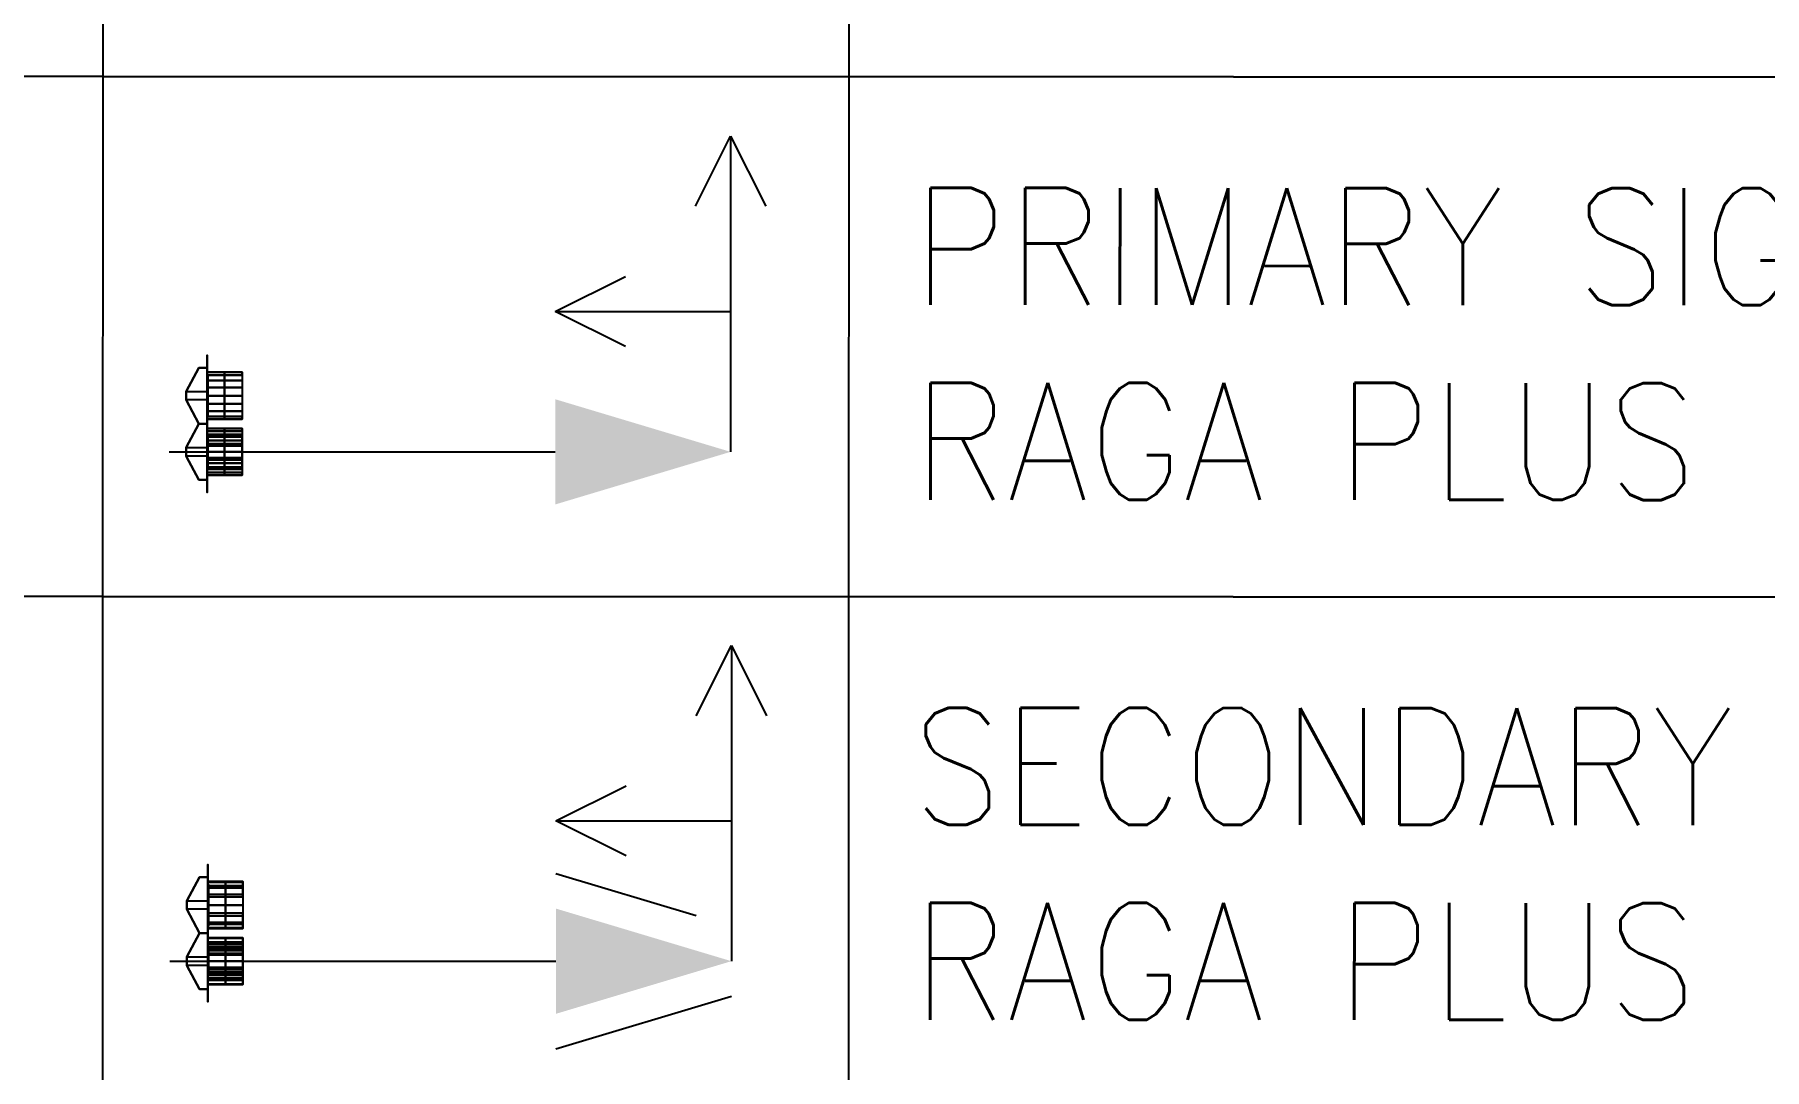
# Model space of a CAD drawing. Extents: x 437024 to 437759, y 437544 to 437864.
# Drawn here: x 437562.63 to 437570.8, y 437652.64 to 437657.52 of the extents above; entities that cross this region are included whole.
import ezdxf

# ---------------------------------------------------------------- set-up
doc = ezdxf.new("R2010")
doc.units = 0
doc.layers.get('0').update_dxf_attribs({"color": 222})
doc.layers.add('CH-05-M_Key_Signals', color=7, linetype='Continuous')
doc.styles.add('Romans', font='romans.shx', dxfattribs={"width": 0.9})
doc.styles.get("Standard").update_dxf_attribs({"font": 'romans.shx'})

# ---------------------------------------------------------------- blocks, each defined once
blk = doc.blocks.new('*X75')
at = {"color": 0, "linetype": 'Continuous'}
for p, q in [((73.053, 59.42), (73.347, 59.42)), ((73.053, 59.41), (73.347, 59.41)), ((73.25, 59.49), (73.264, 59.49)), ((73.25, 59.48), (73.278, 59.48)), ((73.25, 59.47), (73.292, 59.47)), ((73.25, 59.46), (73.305, 59.46)), ((73.25, 59.45), (73.319, 59.45)), ((73.25, 59.44), (73.333, 59.44)), ((73.25, 59.43), (73.347, 59.43)), ((73.053, 59.4), (73.347, 59.4)), ((73.053, 59.39), (73.347, 59.39)), ((73.053, 59.38), (73.347, 59.38)), ((73.25, 59.37), (73.347, 59.37)), ((73.25, 59.36), (73.333, 59.36)), ((73.25, 59.35), (73.319, 59.35)), ((73.25, 59.34), (73.305, 59.34)), ((73.25, 59.33), (73.292, 59.33)), ((73.25, 59.32), (73.278, 59.32)), ((73.25, 59.31), (73.264, 59.31))]:
    blk.add_line(p, q, dxfattribs=at)
blk = doc.blocks.new('*X76')
at = {"color": 0, "linetype": 'Continuous'}
for p, q in [((73.053, 59.42), (73.347, 59.42)), ((73.053, 59.41), (73.347, 59.41)), ((73.25, 59.49), (73.264, 59.49)), ((73.25, 59.48), (73.278, 59.48)), ((73.25, 59.47), (73.292, 59.47)), ((73.25, 59.46), (73.305, 59.46)), ((73.25, 59.45), (73.319, 59.45)), ((73.25, 59.44), (73.333, 59.44)), ((73.25, 59.43), (73.347, 59.43)), ((73.053, 59.4), (73.347, 59.4)), ((73.053, 59.39), (73.347, 59.39)), ((73.053, 59.38), (73.347, 59.38)), ((73.25, 59.37), (73.347, 59.37)), ((73.25, 59.36), (73.333, 59.36)), ((73.25, 59.35), (73.319, 59.35)), ((73.25, 59.34), (73.305, 59.34)), ((73.25, 59.33), (73.292, 59.33)), ((73.25, 59.32), (73.278, 59.32)), ((73.25, 59.31), (73.264, 59.31))]:
    blk.add_line(p, q, dxfattribs=at)
blk = doc.blocks.new('HD020P')
for p, q in [((-2.25, 4), (-1.75, 4.25)), ((-1.75, 3.75), (-2.25, 4)), ((-0.25, 4), (-0.25, 4)), ((-1, 2.75), (-1.25, 3.25)), ((-0.75, 3.25), (-1, 2.75)), ((0, 0), (0, 2.75))]:
    blk.add_line(p, q)
at = {"linetype": 'Continuous'}
for p, q in [((-2.25, 4), (-1, 4)), ((-1, 2.75), (-1, 4)), ((-1, 4), (0, 4))]:
    blk.add_line(p, q, dxfattribs=at)
at = {"color": 3, "linetype": 'Continuous', "extrusion": (0, -1, 0), "elevation": -0.275}
for points in [[(-0.253, 2.27), (-0.45, 2.27), (-0.45, 2.2), (-0.547, 2.27), (-0.547, 2.33), (-0.45, 2.4), (-0.45, 2.33), (-0.253, 2.33)], [(-0.03, 2.153), (-0.03, 2.35), (-0.1, 2.35), (-0.03, 2.447), (0.03, 2.447), (0.1, 2.35), (0.03, 2.35), (0.03, 2.153)]]:
    blk.add_lwpolyline(points, close=True, dxfattribs=at)
at = {"color": 1, "linetype": 'Continuous', "extrusion": (0, 1, 0), "const_width": 0.1, "elevation": 0.275}
blk.add_lwpolyline([(0.05, 2.94, 1), (-0.05, 2.94, 1)], format="xyb", close=True, dxfattribs=at)
at = {"color": 2, "linetype": 'Continuous', "extrusion": (0, 1, 0), "const_width": 0.1, "elevation": 0.275}
blk.add_lwpolyline([(0.05, 2.62, 1), (-0.05, 2.62, 1)], format="xyb", close=True, dxfattribs=at)
at = {"linetype": 'Continuous'}
blk.add_solid([(0.375, 2.75), (-0.375, 2.75), (0, 4)], dxfattribs=at)
at = {"color": 7, "linetype": 'Continuous'}
for points in [[(-0.6, 0.27, 2.55), (-0.69, 0.27, 2.64), (-0.69, 0.27, 2.1), (-0.6, 0.27, 2.1)], [(-0.29, 0.27, 2.64), (-0.2, 0.27, 2.55), (-0.6, 0.27, 2.55), (-0.69, 0.27, 2.64)], [(-0.2, 0.27, 3.2), (-0.29, 0.27, 3.2), (-0.29, 0.27, 2.64), (-0.2, 0.27, 2.55)], [(0.29, 0.27, 2.1), (0.2, 0.27, 2.1), (0.2, 0.27, 3.2), (0.29, 0.27, 3.2)]]:
    blk.add_3dface(points, dxfattribs=at)
at = {"linetype": 'Continuous'}
for points in [[(-0.6, 0.21, 2.1), (-0.6, 0.27, 2.1), (-0.6, 0.27, 2.55), (-0.6, 0.21, 2.55)], [(-0.2, 0.27, 2.1), (-0.6, 0.27, 2.1), (-0.6, 0.27, 2.55), (-0.2, 0.27, 2.55)], [(-0.43, 0.12, 2.1), (-0.43, 0.27, 2.1), (-0.6, 0.27, 2.1), (-0.6, 0.21, 2.1)], [(-0.43, 0.12, 2.55), (-0.43, 0.27, 2.55), (-0.6, 0.27, 2.55), (-0.6, 0.21, 2.55)], [(-0.37, 0.27, 2.1), (-0.37, 0.12, 2.1), (-0.43, 0.12, 2.1), (-0.43, 0.27, 2.1)], [(-0.37, 0.27, 2.55), (-0.37, 0.12, 2.55), (-0.43, 0.12, 2.55), (-0.43, 0.27, 2.55)], [(-0.2, 0.21, 2.1), (-0.2, 0.27, 2.1), (-0.37, 0.27, 2.1), (-0.37, 0.12, 2.1)], [(-0.2, 0.21, 2.55), (-0.2, 0.27, 2.55), (-0.37, 0.27, 2.55), (-0.37, 0.12, 2.55)], [(0.2, 0.27, 2.1), (-0.2, 0.27, 2.1), (-0.2, 0.27, 3.2), (0.2, 0.27, 3.2)], [(-0.2, 0.21, 2.1), (-0.2, 0.27, 2.1), (-0.2, 0.27, 3.2), (-0.2, 0.21, 3.2)], [(-0.03, 0.12, 2.1), (-0.03, 0.27, 2.1), (-0.2, 0.27, 2.1), (-0.2, 0.21, 2.1)], [(-0.03, 0.12, 3.2), (-0.03, 0.27, 3.2), (-0.2, 0.27, 3.2), (-0.2, 0.21, 3.2)], [(-0.2, 0.21, 2.1), (-0.2, 0.27, 2.1), (-0.2, 0.27, 2.55), (-0.2, 0.21, 2.55)], [(0.03, 0.27, 2.1), (0.03, 0.12, 2.1), (-0.03, 0.12, 2.1), (-0.03, 0.27, 2.1)], [(0.03, 0.27, 3.2), (0.03, 0.12, 3.2), (-0.03, 0.12, 3.2), (-0.03, 0.27, 3.2)], [(0.2, 0.21, 2.1), (0.2, 0.27, 2.1), (0.03, 0.27, 2.1), (0.03, 0.12, 2.1)], [(0.2, 0.21, 3.2), (0.2, 0.27, 3.2), (0.03, 0.27, 3.2), (0.03, 0.12, 3.2)], [(0.2, 0.21, 2.1), (0.2, 0.27, 2.1), (0.2, 0.27, 3.2), (0.2, 0.21, 3.2)], [(-0.6, 0.21, 2.1), (-0.43, 0.12, 2.1), (-0.43, 0.12, 2.55), (-0.6, 0.21, 2.55)], [(-0.37, 0.12, 2.1), (-0.2, 0.21, 2.1), (-0.2, 0.21, 2.55), (-0.37, 0.12, 2.55)], [(-0.2, 0.21, 2.1), (-0.03, 0.12, 2.1), (-0.03, 0.12, 3.2), (-0.2, 0.21, 3.2)], [(0.03, 0.12, 2.1), (0.2, 0.21, 2.1), (0.2, 0.21, 3.2), (0.03, 0.12, 3.2)], [(-0.43, 0.12, 2.1), (-0.37, 0.12, 2.1), (-0.37, 0.12, 2.55), (-0.43, 0.12, 2.55)], [(-0.03, 0.12, 2.1), (0.03, 0.12, 2.1), (0.03, 0.12, 3.2), (-0.03, 0.12, 3.2)]]:
    blk.add_3dface(points, dxfattribs=at)
at = {"color": 3, "linetype": 'Continuous', "extrusion": (0, -1, 0)}
for name, p, rotation in [('*X76', (72.8, 61.7, -0.275), 180), ('*X75', (59.4, -70.9, -0.275), 90)]:
    blk.add_blockref(name, p, dxfattribs=dict(at, rotation=rotation))
at = {"flags": 9}
for tag, p in [('SUPPORT', (1, 1.5)), ('BRACKETS', (1, 1.25)), ('HEIGHT', (1, 1)), ('CABLE', (1, 0.75)), ('PHASE', (1, 0.5)), ('TYPE', (1, 0.25)), ('NUM', (1, 0)), ('SITE', (1, -0.25)), ('IDENT', (1, -0.5))]:
    blk.add_attdef(tag, p, '', height=0.2, dxfattribs=at)
at = {"linetype": 'Continuous'}
mesh = blk.add_polymesh((13, 3), dxfattribs=at)
for k, corner in enumerate([(-0.253, 0.52, 2.215), (-0.253, 0.395, 2.215), (-0.253, 0.27, 2.215), (-0.233, 0.52, 2.27), (-0.233, 0.395, 2.27), (-0.233, 0.27, 2.27), (-0.233, 0.52, 2.33), (-0.233, 0.395, 2.33), (-0.233, 0.27, 2.33), (-0.253, 0.52, 2.385), (-0.253, 0.395, 2.385), (-0.253, 0.27, 2.385), (-0.291, 0.52, 2.43), (-0.291, 0.395, 2.43), (-0.291, 0.27, 2.43), (-0.342, 0.52, 2.46), (-0.342, 0.395, 2.46), (-0.342, 0.27, 2.46), (-0.4, 0.52, 2.47), (-0.4, 0.395, 2.47), (-0.4, 0.27, 2.47), (-0.458, 0.52, 2.46), (-0.458, 0.395, 2.46), (-0.458, 0.27, 2.46), (-0.509, 0.52, 2.43), (-0.509, 0.395, 2.43), (-0.509, 0.27, 2.43), (-0.547, 0.52, 2.385), (-0.547, 0.395, 2.385), (-0.547, 0.27, 2.385), (-0.567, 0.52, 2.33), (-0.567, 0.395, 2.33), (-0.567, 0.27, 2.33), (-0.567, 0.52, 2.27), (-0.567, 0.395, 2.27), (-0.567, 0.27, 2.27), (-0.547, 0.52, 2.215), (-0.547, 0.395, 2.215), (-0.547, 0.27, 2.215)]):
    mesh.set_mesh_vertex(divmod(k, 3), corner)
mesh = blk.add_polymesh((13, 3), dxfattribs=at)
for k, corner in enumerate([(0.147, 0.52, 2.215), (0.147, 0.395, 2.215), (0.147, 0.27, 2.215), (0.167, 0.52, 2.27), (0.167, 0.395, 2.27), (0.167, 0.27, 2.27), (0.167, 0.52, 2.33), (0.167, 0.395, 2.33), (0.167, 0.27, 2.33), (0.147, 0.52, 2.385), (0.147, 0.395, 2.385), (0.147, 0.27, 2.385), (0.109, 0.52, 2.43), (0.109, 0.395, 2.43), (0.109, 0.27, 2.43), (0.058, 0.52, 2.46), (0.058, 0.395, 2.46), (0.058, 0.27, 2.46), (0, 0.52, 2.47), (0, 0.395, 2.47), (0, 0.27, 2.47), (-0.058, 0.52, 2.46), (-0.058, 0.395, 2.46), (-0.058, 0.27, 2.46), (-0.109, 0.52, 2.43), (-0.109, 0.395, 2.43), (-0.109, 0.27, 2.43), (-0.147, 0.52, 2.385), (-0.147, 0.395, 2.385), (-0.147, 0.27, 2.385), (-0.167, 0.52, 2.33), (-0.167, 0.395, 2.33), (-0.167, 0.27, 2.33), (-0.167, 0.52, 2.27), (-0.167, 0.395, 2.27), (-0.167, 0.27, 2.27), (-0.147, 0.52, 2.215), (-0.147, 0.395, 2.215), (-0.147, 0.27, 2.215)]):
    mesh.set_mesh_vertex(divmod(k, 3), corner)
mesh = blk.add_polymesh((13, 3), dxfattribs=at)
for k, corner in enumerate([(0.108, 0.27, 2.877), (0.108, 0.395, 2.877), (0.108, 0.52, 2.877), (0.123, 0.27, 2.918), (0.123, 0.395, 2.918), (0.123, 0.52, 2.918), (0.123, 0.27, 2.962), (0.123, 0.395, 2.962), (0.123, 0.52, 2.962), (0.108, 0.27, 3.002), (0.108, 0.395, 3.002), (0.108, 0.52, 3.002), (0.08, 0.27, 3.036), (0.08, 0.395, 3.036), (0.08, 0.52, 3.036), (0.043, 0.27, 3.057), (0.043, 0.395, 3.057), (0.043, 0.52, 3.057), (0, 0.27, 3.065), (0, 0.395, 3.065), (0, 0.52, 3.065), (-0.043, 0.27, 3.057), (-0.043, 0.395, 3.057), (-0.043, 0.52, 3.057), (-0.08, 0.27, 3.036), (-0.08, 0.395, 3.036), (-0.08, 0.52, 3.036), (-0.108, 0.27, 3.002), (-0.108, 0.395, 3.002), (-0.108, 0.52, 3.002), (-0.123, 0.27, 2.962), (-0.123, 0.395, 2.962), (-0.123, 0.52, 2.962), (-0.123, 0.27, 2.918), (-0.123, 0.395, 2.918), (-0.123, 0.52, 2.918), (-0.108, 0.27, 2.877), (-0.108, 0.395, 2.877), (-0.108, 0.52, 2.877)]):
    mesh.set_mesh_vertex(divmod(k, 3), corner)
mesh = blk.add_polymesh((13, 3), dxfattribs=at)
for k, corner in enumerate([(0.108, 0.27, 2.558), (0.108, 0.395, 2.558), (0.108, 0.52, 2.558), (0.123, 0.27, 2.598), (0.123, 0.395, 2.598), (0.123, 0.52, 2.598), (0.123, 0.27, 2.642), (0.123, 0.395, 2.642), (0.123, 0.52, 2.642), (0.108, 0.27, 2.683), (0.108, 0.395, 2.683), (0.108, 0.52, 2.683), (0.08, 0.27, 2.716), (0.08, 0.395, 2.716), (0.08, 0.52, 2.716), (0.043, 0.27, 2.737), (0.043, 0.395, 2.737), (0.043, 0.52, 2.737), (0, 0.27, 2.745), (0, 0.395, 2.745), (0, 0.52, 2.745), (-0.043, 0.27, 2.737), (-0.043, 0.395, 2.737), (-0.043, 0.52, 2.737), (-0.08, 0.27, 2.716), (-0.08, 0.395, 2.716), (-0.08, 0.52, 2.716), (-0.108, 0.27, 2.683), (-0.108, 0.395, 2.683), (-0.108, 0.52, 2.683), (-0.123, 0.27, 2.642), (-0.123, 0.395, 2.642), (-0.123, 0.52, 2.642), (-0.123, 0.27, 2.598), (-0.123, 0.395, 2.598), (-0.123, 0.52, 2.598), (-0.108, 0.27, 2.558), (-0.108, 0.395, 2.558), (-0.108, 0.52, 2.558)]):
    mesh.set_mesh_vertex(divmod(k, 3), corner)
blk = doc.blocks.new('*X78')
at = {"color": 0, "linetype": 'Continuous'}
for p, q in [((73.053, 59.42), (73.347, 59.42)), ((73.053, 59.41), (73.347, 59.41)), ((73.25, 59.49), (73.264, 59.49)), ((73.25, 59.48), (73.278, 59.48)), ((73.25, 59.47), (73.292, 59.47)), ((73.25, 59.46), (73.305, 59.46)), ((73.25, 59.45), (73.319, 59.45)), ((73.25, 59.44), (73.333, 59.44)), ((73.25, 59.43), (73.347, 59.43)), ((73.053, 59.4), (73.347, 59.4)), ((73.053, 59.39), (73.347, 59.39)), ((73.053, 59.38), (73.347, 59.38)), ((73.25, 59.37), (73.347, 59.37)), ((73.25, 59.36), (73.333, 59.36)), ((73.25, 59.35), (73.319, 59.35)), ((73.25, 59.34), (73.305, 59.34)), ((73.25, 59.33), (73.292, 59.33)), ((73.25, 59.32), (73.278, 59.32)), ((73.25, 59.31), (73.264, 59.31))]:
    blk.add_line(p, q, dxfattribs=at)
blk = doc.blocks.new('*X79')
at = {"color": 0, "linetype": 'Continuous'}
for p, q in [((73.053, 59.42), (73.347, 59.42)), ((73.053, 59.41), (73.347, 59.41)), ((73.25, 59.49), (73.264, 59.49)), ((73.25, 59.48), (73.278, 59.48)), ((73.25, 59.47), (73.292, 59.47)), ((73.25, 59.46), (73.305, 59.46)), ((73.25, 59.45), (73.319, 59.45)), ((73.25, 59.44), (73.333, 59.44)), ((73.25, 59.43), (73.347, 59.43)), ((73.053, 59.4), (73.347, 59.4)), ((73.053, 59.39), (73.347, 59.39)), ((73.053, 59.38), (73.347, 59.38)), ((73.25, 59.37), (73.347, 59.37)), ((73.25, 59.36), (73.333, 59.36)), ((73.25, 59.35), (73.319, 59.35)), ((73.25, 59.34), (73.305, 59.34)), ((73.25, 59.33), (73.292, 59.33)), ((73.25, 59.32), (73.278, 59.32)), ((73.25, 59.31), (73.264, 59.31))]:
    blk.add_line(p, q, dxfattribs=at)
blk = doc.blocks.new('HD020S')
for p, q in [((-2.25, 4), (-1.75, 4.25)), ((-1.75, 3.75), (-2.25, 4)), ((-0.25, 4), (-0.25, 4)), ((-1, 2.75), (-1.25, 3.25)), ((-0.75, 3.25), (-1, 2.75)), ((0, 0), (0, 2.75))]:
    blk.add_line(p, q)
at = {"linetype": 'Continuous'}
for p, q in [((-2.25, 4), (-1, 4)), ((-1, 2.75), (-1, 4)), ((-1, 4), (0, 4)), ((0.625, 2.75), (0.25, 4)), ((-0.625, 2.75), (-0.325, 3.75))]:
    blk.add_line(p, q, dxfattribs=at)
at = {"color": 3, "linetype": 'Continuous', "extrusion": (0, -1, 0), "elevation": -0.275}
for points in [[(-0.253, 2.27), (-0.45, 2.27), (-0.45, 2.2), (-0.547, 2.27), (-0.547, 2.33), (-0.45, 2.4), (-0.45, 2.33), (-0.253, 2.33)], [(-0.03, 2.153), (-0.03, 2.35), (-0.1, 2.35), (-0.03, 2.447), (0.03, 2.447), (0.1, 2.35), (0.03, 2.35), (0.03, 2.153)]]:
    blk.add_lwpolyline(points, close=True, dxfattribs=at)
at = {"color": 1, "linetype": 'Continuous', "extrusion": (0, 1, 0), "const_width": 0.1, "elevation": 0.275}
blk.add_lwpolyline([(0.05, 2.94, 1), (-0.05, 2.94, 1)], format="xyb", close=True, dxfattribs=at)
at = {"color": 2, "linetype": 'Continuous', "extrusion": (0, 1, 0), "const_width": 0.1, "elevation": 0.275}
blk.add_lwpolyline([(0.05, 2.62, 1), (-0.05, 2.62, 1)], format="xyb", close=True, dxfattribs=at)
at = {"linetype": 'Continuous'}
blk.add_solid([(0.375, 2.75), (-0.375, 2.75), (0, 4)], dxfattribs=at)
at = {"color": 7, "linetype": 'Continuous'}
for points in [[(-0.6, 0.27, 2.55), (-0.69, 0.27, 2.64), (-0.69, 0.27, 2.1), (-0.6, 0.27, 2.1)], [(-0.29, 0.27, 2.64), (-0.2, 0.27, 2.55), (-0.6, 0.27, 2.55), (-0.69, 0.27, 2.64)], [(-0.2, 0.27, 3.2), (-0.29, 0.27, 3.2), (-0.29, 0.27, 2.64), (-0.2, 0.27, 2.55)], [(0.29, 0.27, 2.1), (0.2, 0.27, 2.1), (0.2, 0.27, 3.2), (0.29, 0.27, 3.2)]]:
    blk.add_3dface(points, dxfattribs=at)
at = {"linetype": 'Continuous'}
for points in [[(-0.6, 0.21, 2.1), (-0.6, 0.27, 2.1), (-0.6, 0.27, 2.55), (-0.6, 0.21, 2.55)], [(-0.2, 0.27, 2.1), (-0.6, 0.27, 2.1), (-0.6, 0.27, 2.55), (-0.2, 0.27, 2.55)], [(-0.43, 0.12, 2.1), (-0.43, 0.27, 2.1), (-0.6, 0.27, 2.1), (-0.6, 0.21, 2.1)], [(-0.43, 0.12, 2.55), (-0.43, 0.27, 2.55), (-0.6, 0.27, 2.55), (-0.6, 0.21, 2.55)], [(-0.37, 0.27, 2.1), (-0.37, 0.12, 2.1), (-0.43, 0.12, 2.1), (-0.43, 0.27, 2.1)], [(-0.37, 0.27, 2.55), (-0.37, 0.12, 2.55), (-0.43, 0.12, 2.55), (-0.43, 0.27, 2.55)], [(-0.2, 0.21, 2.1), (-0.2, 0.27, 2.1), (-0.37, 0.27, 2.1), (-0.37, 0.12, 2.1)], [(-0.2, 0.21, 2.55), (-0.2, 0.27, 2.55), (-0.37, 0.27, 2.55), (-0.37, 0.12, 2.55)], [(0.2, 0.27, 2.1), (-0.2, 0.27, 2.1), (-0.2, 0.27, 3.2), (0.2, 0.27, 3.2)], [(-0.2, 0.21, 2.1), (-0.2, 0.27, 2.1), (-0.2, 0.27, 3.2), (-0.2, 0.21, 3.2)], [(-0.03, 0.12, 2.1), (-0.03, 0.27, 2.1), (-0.2, 0.27, 2.1), (-0.2, 0.21, 2.1)], [(-0.03, 0.12, 3.2), (-0.03, 0.27, 3.2), (-0.2, 0.27, 3.2), (-0.2, 0.21, 3.2)], [(-0.2, 0.21, 2.1), (-0.2, 0.27, 2.1), (-0.2, 0.27, 2.55), (-0.2, 0.21, 2.55)], [(0.03, 0.27, 2.1), (0.03, 0.12, 2.1), (-0.03, 0.12, 2.1), (-0.03, 0.27, 2.1)], [(0.03, 0.27, 3.2), (0.03, 0.12, 3.2), (-0.03, 0.12, 3.2), (-0.03, 0.27, 3.2)], [(0.2, 0.21, 2.1), (0.2, 0.27, 2.1), (0.03, 0.27, 2.1), (0.03, 0.12, 2.1)], [(0.2, 0.21, 3.2), (0.2, 0.27, 3.2), (0.03, 0.27, 3.2), (0.03, 0.12, 3.2)], [(0.2, 0.21, 2.1), (0.2, 0.27, 2.1), (0.2, 0.27, 3.2), (0.2, 0.21, 3.2)], [(-0.6, 0.21, 2.1), (-0.43, 0.12, 2.1), (-0.43, 0.12, 2.55), (-0.6, 0.21, 2.55)], [(-0.37, 0.12, 2.1), (-0.2, 0.21, 2.1), (-0.2, 0.21, 2.55), (-0.37, 0.12, 2.55)], [(-0.2, 0.21, 2.1), (-0.03, 0.12, 2.1), (-0.03, 0.12, 3.2), (-0.2, 0.21, 3.2)], [(0.03, 0.12, 2.1), (0.2, 0.21, 2.1), (0.2, 0.21, 3.2), (0.03, 0.12, 3.2)], [(-0.43, 0.12, 2.1), (-0.37, 0.12, 2.1), (-0.37, 0.12, 2.55), (-0.43, 0.12, 2.55)], [(-0.03, 0.12, 2.1), (0.03, 0.12, 2.1), (0.03, 0.12, 3.2), (-0.03, 0.12, 3.2)]]:
    blk.add_3dface(points, dxfattribs=at)
at = {"color": 3, "linetype": 'Continuous', "extrusion": (0, -1, 0)}
for name, p, rotation in [('*X79', (72.8, 61.7, -0.275), 180), ('*X78', (59.4, -70.9, -0.275), 90)]:
    blk.add_blockref(name, p, dxfattribs=dict(at, rotation=rotation))
at = {"flags": 9}
for tag, p in [('SUPPORT', (1, 1.5)), ('BRACKETS', (1, 1.25)), ('HEIGHT', (1, 1)), ('CABLE', (1, 0.75)), ('PHASE', (1, 0.5)), ('TYPE', (1, 0.25)), ('NUM', (1, 0)), ('SITE', (1, -0.25)), ('IDENT', (1, -0.5))]:
    blk.add_attdef(tag, p, '', height=0.2, dxfattribs=at)
at = {"linetype": 'Continuous'}
mesh = blk.add_polymesh((13, 3), dxfattribs=at)
for k, corner in enumerate([(-0.342, 0.52, 2.14), (-0.342, 0.395, 2.14), (-0.342, 0.27, 2.14), (-0.276, 0.52, 2.183), (-0.276, 0.395, 2.183), (-0.276, 0.27, 2.183), (-0.237, 0.52, 2.251), (-0.237, 0.395, 2.251), (-0.237, 0.27, 2.251), (-0.233, 0.52, 2.33), (-0.233, 0.395, 2.33), (-0.233, 0.27, 2.33), (-0.264, 0.52, 2.402), (-0.264, 0.395, 2.402), (-0.264, 0.27, 2.402), (-0.324, 0.52, 2.452), (-0.324, 0.395, 2.452), (-0.324, 0.27, 2.452), (-0.4, 0.52, 2.47), (-0.4, 0.395, 2.47), (-0.4, 0.27, 2.47), (-0.476, 0.52, 2.452), (-0.476, 0.395, 2.452), (-0.476, 0.27, 2.452), (-0.536, 0.52, 2.402), (-0.536, 0.395, 2.402), (-0.536, 0.27, 2.402), (-0.567, 0.52, 2.33), (-0.567, 0.395, 2.33), (-0.567, 0.27, 2.33), (-0.563, 0.52, 2.251), (-0.563, 0.395, 2.251), (-0.563, 0.27, 2.251), (-0.524, 0.52, 2.183), (-0.524, 0.395, 2.183), (-0.524, 0.27, 2.183), (-0.458, 0.52, 2.14), (-0.458, 0.395, 2.14), (-0.458, 0.27, 2.14)]):
    mesh.set_mesh_vertex(divmod(k, 3), corner)
mesh = blk.add_polymesh((13, 3), dxfattribs=at)
for k, corner in enumerate([(0.058, 0.52, 2.14), (0.058, 0.395, 2.14), (0.058, 0.27, 2.14), (0.124, 0.52, 2.183), (0.124, 0.395, 2.183), (0.124, 0.27, 2.183), (0.163, 0.52, 2.251), (0.163, 0.395, 2.251), (0.163, 0.27, 2.251), (0.167, 0.52, 2.33), (0.167, 0.395, 2.33), (0.167, 0.27, 2.33), (0.136, 0.52, 2.402), (0.136, 0.395, 2.402), (0.136, 0.27, 2.402), (0.076, 0.52, 2.452), (0.076, 0.395, 2.452), (0.076, 0.27, 2.452), (0, 0.52, 2.47), (0, 0.395, 2.47), (0, 0.27, 2.47), (-0.076, 0.52, 2.452), (-0.076, 0.395, 2.452), (-0.076, 0.27, 2.452), (-0.136, 0.52, 2.402), (-0.136, 0.395, 2.402), (-0.136, 0.27, 2.402), (-0.167, 0.52, 2.33), (-0.167, 0.395, 2.33), (-0.167, 0.27, 2.33), (-0.163, 0.52, 2.251), (-0.163, 0.395, 2.251), (-0.163, 0.27, 2.251), (-0.124, 0.52, 2.183), (-0.124, 0.395, 2.183), (-0.124, 0.27, 2.183), (-0.058, 0.52, 2.14), (-0.058, 0.395, 2.14), (-0.058, 0.27, 2.14)]):
    mesh.set_mesh_vertex(divmod(k, 3), corner)
mesh = blk.add_polymesh((13, 3), dxfattribs=at)
for k, corner in enumerate([(0.043, 0.27, 2.823), (0.043, 0.395, 2.823), (0.043, 0.52, 2.823), (0.091, 0.27, 2.854), (0.091, 0.395, 2.854), (0.091, 0.52, 2.854), (0.12, 0.27, 2.904), (0.12, 0.395, 2.904), (0.12, 0.52, 2.904), (0.123, 0.27, 2.962), (0.123, 0.395, 2.962), (0.123, 0.52, 2.962), (0.1, 0.27, 3.015), (0.1, 0.395, 3.015), (0.1, 0.52, 3.015), (0.056, 0.27, 3.052), (0.056, 0.395, 3.052), (0.056, 0.52, 3.052), (0, 0.27, 3.065), (0, 0.395, 3.065), (0, 0.52, 3.065), (-0.056, 0.27, 3.052), (-0.056, 0.395, 3.052), (-0.056, 0.52, 3.052), (-0.1, 0.27, 3.015), (-0.1, 0.395, 3.015), (-0.1, 0.52, 3.015), (-0.123, 0.27, 2.962), (-0.123, 0.395, 2.962), (-0.123, 0.52, 2.962), (-0.12, 0.27, 2.904), (-0.12, 0.395, 2.904), (-0.12, 0.52, 2.904), (-0.091, 0.27, 2.854), (-0.091, 0.395, 2.854), (-0.091, 0.52, 2.854), (-0.043, 0.27, 2.823), (-0.043, 0.395, 2.823), (-0.043, 0.52, 2.823)]):
    mesh.set_mesh_vertex(divmod(k, 3), corner)
mesh = blk.add_polymesh((13, 3), dxfattribs=at)
for k, corner in enumerate([(0.043, 0.27, 2.503), (0.043, 0.395, 2.503), (0.043, 0.52, 2.503), (0.091, 0.27, 2.534), (0.091, 0.395, 2.534), (0.091, 0.52, 2.534), (0.12, 0.27, 2.584), (0.12, 0.395, 2.584), (0.12, 0.52, 2.584), (0.123, 0.27, 2.642), (0.123, 0.395, 2.642), (0.123, 0.52, 2.642), (0.1, 0.27, 2.695), (0.1, 0.395, 2.695), (0.1, 0.52, 2.695), (0.056, 0.27, 2.732), (0.056, 0.395, 2.732), (0.056, 0.52, 2.732), (0, 0.27, 2.745), (0, 0.395, 2.745), (0, 0.52, 2.745), (-0.056, 0.27, 2.732), (-0.056, 0.395, 2.732), (-0.056, 0.52, 2.732), (-0.1, 0.27, 2.695), (-0.1, 0.395, 2.695), (-0.1, 0.52, 2.695), (-0.123, 0.27, 2.642), (-0.123, 0.395, 2.642), (-0.123, 0.52, 2.642), (-0.12, 0.27, 2.584), (-0.12, 0.395, 2.584), (-0.12, 0.52, 2.584), (-0.091, 0.27, 2.534), (-0.091, 0.395, 2.534), (-0.091, 0.52, 2.534), (-0.043, 0.27, 2.503), (-0.043, 0.395, 2.503), (-0.043, 0.52, 2.503)]):
    mesh.set_mesh_vertex(divmod(k, 3), corner)

msp = doc.modelspace()

# ---------------------------------------------------------------- linework, layer by layer
at = {"layer": 'CH-05-M_Key_Signals'}
for points in [[(437546.9583, 437659.7851), (437578.9583, 437659.7753), (437578.9575, 437657.3209), (437546.9575, 437657.3308)], [(437562.9583, 437659.7802), (437566.477, 437659.7791), (437566.4763, 437657.3247), (437562.9575, 437657.3258)], [(437546.9575, 437657.3308), (437578.9575, 437657.3209), (437578.9567, 437654.8665), (437546.9567, 437654.8764)], [(437562.9575, 437657.3258), (437566.4763, 437657.3247), (437566.4755, 437654.8703), (437562.9567, 437654.8714)], [(437546.9567, 437654.8764), (437578.9567, 437654.8665), (437578.956, 437652.4121), (437546.956, 437652.422)], [(437562.9567, 437654.8714), (437566.4755, 437654.8703), (437566.4747, 437652.416), (437562.956, 437652.417)]]:
    msp.add_lwpolyline(points, close=True, dxfattribs=at)

# ---------------------------------------------------------------- block references
at = {"layer": 'CH-05-M_Key_Signals', "xscale": 0.662271352413442, "yscale": 0.662271352413442, "zscale": 0.662271352413442, "rotation": 270}
for name, p in [('HD020P', (437563.2696, 437655.5543)), ('HD020S', (437563.2732, 437653.15))]:
    msp.add_blockref(name, p, dxfattribs=at)

# ---------------------------------------------------------------- texts
at = {"layer": 'CH-05-M_Key_Signals', "char_height": 0.551893, "width": 12.129377, "attachment_point": 1, "rotation": 359.98, "style": 'Romans'}
for s, insert in [('PRIMARY SIGNAL HEAD\\PRAGA PLUS GREEN ARROW ', (437566.7766, 437656.8001)), ('SECONDARY SIGNAL HEAD\\PRAGA PLUS GREEN ARROW ', (437566.7758, 437654.3457))]:
    msp.add_mtext(s, dxfattribs=dict(at, insert=insert))

doc.saveas('drawing.dxf')
